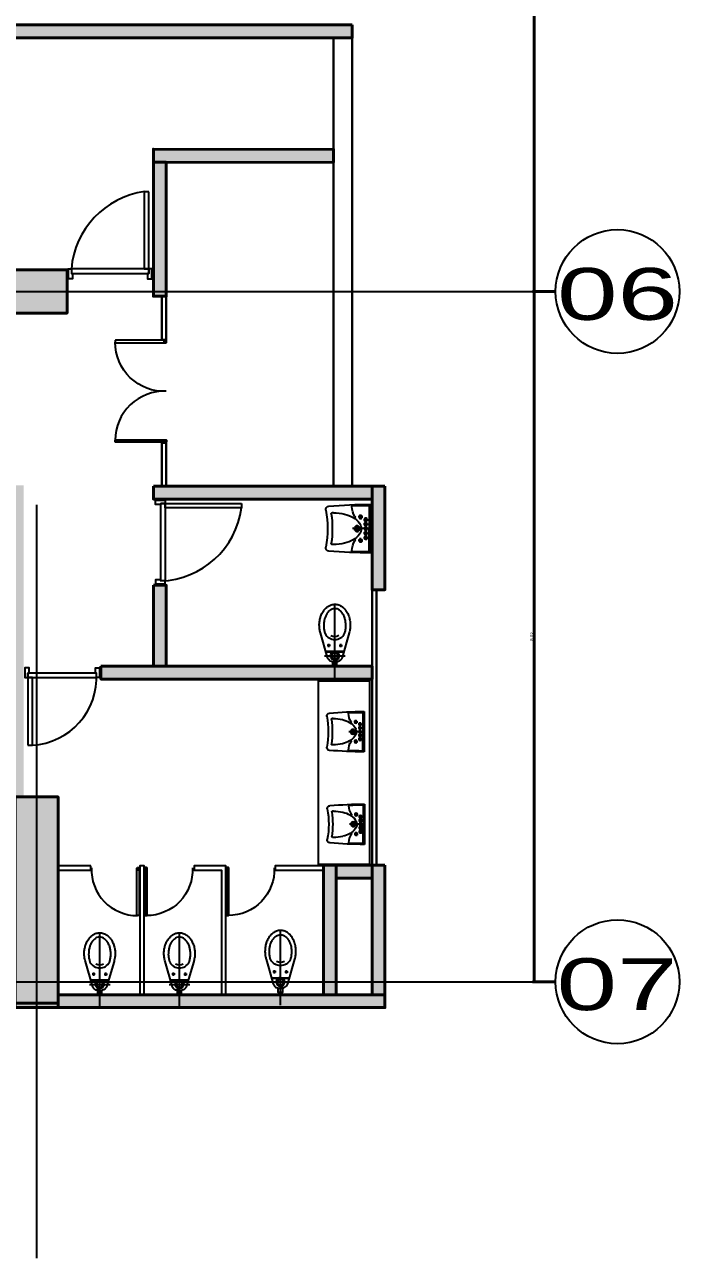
# Model space of a CAD drawing. Header units: millimetres. Extents: x -967 to 876, y -355 to 681.
# Drawn here: x 251.79 to 259.4, y -235.89 to -221.55 of the extents above; entities that cross this region are included whole.
import ezdxf

# ---------------------------------------------------------------- set-up
doc = ezdxf.new("R2010")
doc.units = ezdxf.units.MM
doc.linetypes.add('Center', pattern=[50.8, 31.75, -6.35, 6.35, -6.35])
doc.linetypes.add('HIDDEN', pattern=[9.525, 6.35, -3.175])
doc.layers.get('Defpoints').update_dxf_attribs({"color": 8})
for name, color, linetype in [('_ACHU3', 253, 'Continuous'), ('A_MUEBLES FIJOS', 252, 'Continuous'), ('AMOBLAMIENTO', 8, 'Continuous'), ('EJE-ESTRUCTURA', 8, 'Center'), ('F-2', 8, 'Continuous'), ('HACHTCOLUMNA', 250, 'Continuous'), ('JCA_HATCH 254', 252, 'Continuous'), ('JCA_TEXTO1', 2, 'Continuous'), ('JCA_TEXTO2', 3, 'Continuous'), ('MUEBLE', 8, 'Continuous')]:
    doc.layers.add(name, color=color, linetype=linetype)
doc.layers.add('DIM-25', color=8, linetype='Continuous', plot=False)
doc.layers.add('JCA_COTAS', color=8, linetype='Continuous', plot=False)
for name, color, linetype, lineweight in [('Estructura', 8, 'Continuous', 40), ('Muro', 9, 'Continuous', 40), ('Vidrio', 8, 'Continuous', 30)]:
    doc.layers.add(name, color=color, linetype=linetype, lineweight=lineweight)
doc.styles.add('ROMANS', font='arial.ttf')
doc.styles.add('style2', font='arial.ttf', dxfattribs={"width": 1.5})
doc.dimstyles.new('1-10', dxfattribs={"dimscale": 10, "dimtxt": 0.0037, "dimasz": 0.001, "dimexe": 0.0018, "dimexo": 0.0018, "dimgap": 0.0005, "dimtad": 1, "dimzin": 4, "dimdsep": 46, "dimtxsty": 'ROMANS', "dimblk": 'ARCHTICK', "dimcen": 0.003, "dimdle": 0.0015, "dimclrd": 1, "dimclre": 1, "dimclrt": 4, "dimadec": 0, "dimazin": 0, "dimtfac": 1, "dimtix": 1, "dimtmove": 2, "dimatfit": 3, "dimldrblk": 'flecha', "dimfxl": 1, "dimtolj": 1, "dimtzin": 4, "dimarcsym": 0})

# ---------------------------------------------------------------- blocks, each defined once
blk = doc.blocks.new('_ArchTick')
at = {"color": 0, "linetype": 'ByBlock', "const_width": 0.15}
blk.add_lwpolyline([(-0.5, -0.5), (0.5, 0.5)], dxfattribs=at)
blk = doc.blocks.new('*D26')
at = {"layer": 'Defpoints', "color": 0, "transparency": 16777216}
for p in [(1145.333, -5993.999), (1145.083, -6003.674), (1145.333, -6003.674)]:
    blk.add_point(p, dxfattribs=at)
at = {"layer": 'JCA_COTAS', "color": 1, "lineweight": -2, "transparency": 16777216}
for p, q in [((1145.315, -5993.999), (1145.065, -5993.999)), ((1145.083, -5993.984), (1145.083, -6003.689)), ((1145.315, -6003.674), (1145.065, -6003.674))]:
    blk.add_line(p, q, dxfattribs=at)
at = {"layer": 'JCA_COTAS', "color": 1, "lineweight": -2, "transparency": 16777216, "xscale": 0.01, "yscale": 0.01, "zscale": 0.01}
for p, rotation in [((1145.083, -5993.999), 90), ((1145.083, -6003.674), 270)]:
    blk.add_blockref('_ArchTick', p, dxfattribs=dict(at, rotation=rotation))
at = {"layer": 'JCA_COTAS', "color": 4, "transparency": 16777216, "insert": (1145.059, -5998.836), "char_height": 0.037, "attachment_point": 5, "rotation": 90, "style": 'ROMANS'}
blk.add_mtext('\\A1;9.68', dxfattribs=at)
blk = doc.blocks.new('flecha')
at = {"layer": '_ACHU3', "linetype": 'Continuous', "lineweight": 0}
h = blk.add_hatch(color=255, dxfattribs=at)
h.dxf.hatch_style = 1
h.paths.add_polyline_path([(0, 0), (2.4, 0.4), (2.4, 0), (4, 0), (4, 0), (2.4, 0), (2.4, -0.4)])
at = {"layer": '_ACHU3', "linetype": 'Continuous', "lineweight": 0, "flags": 128}
blk.add_lwpolyline([(0, 0), (2.4, 0.4), (2.4, 0), (2.4, 0), (4, 0), (4, 0), (2.4, 0), (2.4, -0.4), (0, 0)], dxfattribs=at)
blk = doc.blocks.new('*D27')
at = {"layer": 'Defpoints', "color": 0, "transparency": 16777216}
for p in [(1145.333, -6003.674), (1145.083, -6011.699), (1145.333, -6011.699)]:
    blk.add_point(p, dxfattribs=at)
at = {"layer": 'JCA_COTAS', "color": 1, "lineweight": -2, "transparency": 16777216}
for p, q in [((1145.315, -6003.674), (1145.065, -6003.674)), ((1145.083, -6003.659), (1145.083, -6011.714)), ((1145.315, -6011.699), (1145.065, -6011.699))]:
    blk.add_line(p, q, dxfattribs=at)
at = {"layer": 'JCA_COTAS', "color": 1, "lineweight": -2, "transparency": 16777216, "xscale": 0.01, "yscale": 0.01, "zscale": 0.01}
for p, rotation in [((1145.083, -6003.674), 90), ((1145.083, -6011.699), 270)]:
    blk.add_blockref('_ArchTick', p, dxfattribs=dict(at, rotation=rotation))
at = {"layer": 'JCA_COTAS', "color": 4, "transparency": 16777216, "insert": (1145.059, -6007.686), "char_height": 0.037, "attachment_point": 5, "rotation": 90, "style": 'ROMANS'}
blk.add_mtext('\\A1;8.02', dxfattribs=at)
blk = doc.blocks.new('PUERTA BAÑOS')
at = {"layer": 'AMOBLAMIENTO'}
for p, q in [((0, 0), (-0.005, 0)), ((0, -0.06), (0, 0)), ((-0.03, -0.005), (-0.03, -0.02)), ((-0.005, 0), (-0.025, 0)), ((-0.025, -0.025), (-0.005, -0.025)), ((-0.005, -0.025), (-0.005, 0)), ((-0.005, 0), (-0.005, -0.06)), ((-0.005, -0.06), (0, -0.06))]:
    blk.add_line(p, q, dxfattribs=at)
blk.add_lwpolyline([(-0.008, 0.002), (-0.008, -0.628, -0.414214), (-0.013, -0.633), (-0.033, -0.633, -0.414214), (-0.038, -0.628), (-0.038, -0.003, -0.414214), (-0.033, 0.002)], format="xyb", close=True, dxfattribs=at)
blk.add_circle((-0.022, -0.013), 0.0025, dxfattribs=at)
at = {"layer": 'AMOBLAMIENTO', "ltscale": 0.1}
blk.add_arc((-0.034, -0.026), 0.607, 177.5483, 270.1437, dxfattribs=at)
at = {"layer": 'AMOBLAMIENTO'}
for centre, start, end in [((-0.025, -0.005), 90, 180), ((-0.025, -0.02), 180, 270)]:
    blk.add_arc(centre, 0.005, start, end, dxfattribs=at)
blk = doc.blocks.new('INODORO')
at = {"layer": 'AMOBLAMIENTO', "extrusion": (-1.55665e-06, -4.47371e-06, 1)}
for p, q in [((0.103, 0.17, 13.502), (-0.103, 0.17, 13.502)), ((-0.024, 0.164, 13.502), (-0.101, 0.164, 13.502)), ((-0.051, 0.24, 13.502), (-0.089, 0.24, 13.502)), ((-0.07, 0.221, 13.502), (-0.07, 0.259, 13.502)), ((0.101, 0.164, 13.502), (0.024, 0.164, 13.502)), ((0.051, 0.24, 13.502), (0.089, 0.24, 13.502)), ((0.07, 0.221, 13.502), (0.07, 0.259, 13.502))]:
    blk.add_line(p, q, dxfattribs=at)
at = {"layer": 'AMOBLAMIENTO', "extrusion": (-1.55665e-06, -4.47371e-06, 1), "elevation": 13.502, "flags": 128}
for points in [[(0.167, 0.387), (0.084, 0.101, -0.016701), (0.083, 0.097, -0.022806), (0.08, 0.091, -0.021821), (0.078, 0.086, -0.034751), (0.072, 0.078, -0.036571), (0.065, 0.07, -0.043988), (0.056, 0.062, -0.052185), (0.043, 0.055, -0.082496), (0.021, 0.05, -0.014668), (0.017, 0.05), (-0.017, 0.05, -0.083909), (-0.04, 0.054, -0.098699), (-0.063, 0.068, -0.082496), (-0.078, 0.086, -0.052185), (-0.083, 0.099, -0.009147), (-0.084, 0.101), (-0.167, 0.387, -0.038438), (-0.177, 0.436, -0.03221), (-0.18, 0.478, -0.004356), (-0.18, 0.484, -0.034754), (-0.176, 0.528, -0.021818), (-0.17, 0.556, -0.013779), (-0.166, 0.573, -0.009024), (-0.163, 0.582, -0.022804), (-0.154, 0.603, -0.021821), (-0.144, 0.623, -0.031515), (-0.127, 0.649, -0.003233), (-0.126, 0.651, -0.036571), (-0.107, 0.672, -0.043988), (-0.081, 0.694, -0.02205), (-0.066, 0.703, -0.030103), (-0.051, 0.71, -0.082496), (-0.008, 0.72, -0.014666), (0, 0.72, -0.083908), (0.045, 0.712, -0.043384), (0.066, 0.703, -0.055079), (0.101, 0.678, -0.050815), (0.127, 0.649, -0.03155), (0.144, 0.623, -0.052186), (0.165, 0.575, -0.001468), (0.166, 0.573, -0.042516), (0.177, 0.52, -0.03221), (0.18, 0.478, -0.004357), (0.18, 0.472, -0.034752), (0.176, 0.427, -0.02182), (0.17, 0.4, -0.009707), (0.167, 0.387)], [(0, 0.67, 0.014666), (-0.005, 0.67, 0.082496), (-0.032, 0.664, 0.044795), (-0.046, 0.657, 0.007375), (-0.05, 0.654, 0.043988), (-0.07, 0.638, 0.036571), (-0.084, 0.621, 0.018877), (-0.091, 0.612, 0.015864), (-0.098, 0.601, 0.021821), (-0.106, 0.584, 0.022804), (-0.114, 0.566, 0.01791), (-0.118, 0.551, 0.004894), (-0.12, 0.545, 0.021818), (-0.125, 0.52, 0.034754), (-0.128, 0.478, 0.004356), (-0.129, 0.472, 0.03221), (-0.126, 0.434, 0.03362), (-0.118, 0.394, 0.010353), (-0.116, 0.385, 0.008488), (-0.113, 0.378)], [(0.113, 0.378, 0.000935), (0.114, 0.379, 0.017908), (0.118, 0.394, 0.004894), (0.12, 0.399, 0.02182), (0.125, 0.425, 0.034752), (0.129, 0.467, 0.004357), (0.129, 0.472, 0.03221), (0.126, 0.511, 0.033619), (0.118, 0.551, 0.010353), (0.116, 0.56, 0.052186), (0.098, 0.601, 0.015899), (0.091, 0.612, 0.066511), (0.065, 0.642, 0.040373), (0.046, 0.657, 0.058094), (0.028, 0.665, 0.083908), (0, 0.67)]]:
    blk.add_lwpolyline(points, format="xyb", dxfattribs=at)
at = {"layer": 'AMOBLAMIENTO', "linetype": 'HIDDEN', "ltscale": 0.25, "extrusion": (-1.55665e-06, -4.47371e-06, 1), "elevation": 13.502}
for points in [[(0, -0.15), (0, 0.72)], [(-0.12, 0.12), (0.12, 0.12)]]:
    blk.add_lwpolyline(points, dxfattribs=at)
at = {"layer": 'AMOBLAMIENTO', "extrusion": (-1.55665e-06, -4.47371e-06, 1), "elevation": 13.502}
blk.add_lwpolyline([(0.025, 0.05), (-0.025, 0.05), (-0.025, 0), (0.025, 0)], close=True, dxfattribs=at)
at = {"layer": 'AMOBLAMIENTO', "extrusion": (-1.55665e-06, -4.47371e-06, 1)}
for major_axis, start_param, end_param in [((0.121, -0.042), 3.962815, 6.131668), ((0.0863, -0.03), 4.528683, 5.5658)]:
    blk.add_ellipse((0, 0.438, 13.502), major_axis=major_axis, ratio=1, start_param=start_param, end_param=end_param, dxfattribs=at)
for centre, major_axis in [((-0.07, 0.24, 13.502), (0.00567, -0.00197)), ((0, 0.12, 13.502), (0.0472, -0.0164)), ((0, 0.12, 13.502), (0.0425, -0.0148)), ((0, 0.12, 13.502), (0.0331, -0.0115)), ((0.07, 0.24, 13.502), (0.00567, -0.00197))]:
    blk.add_ellipse(centre, major_axis=major_axis, ratio=1, dxfattribs=at)
blk = doc.blocks.new('lav discapacitados')
for p, q in [((0.135, 0.125), (0.135, 0.14)), ((0.503, 0.125), (0.503, 0.14)), ((0.319, -0.317), (0.319, -0.096)), ((0.319, -0.15), (0.319, -0.122)), ((0.183, -0.19), (0.154, -0.19)), ((0.183, -0.19), (0.183, -0.162)), ((0.183, -0.19), (0.183, -0.218)), ((0.183, -0.19), (0.211, -0.19)), ((0.215, -0.251), (0.187, -0.251)), ((0.215, -0.251), (0.215, -0.223)), ((0.215, -0.251), (0.243, -0.251)), ((0.215, -0.251), (0.215, -0.28)), ((0.267, -0.251), (0.239, -0.251)), ((0.267, -0.251), (0.267, -0.223)), ((0.267, -0.251), (0.295, -0.251)), ((0.267, -0.251), (0.267, -0.28)), ((0.319, -0.15), (0.276, -0.15)), ((0.319, -0.251), (0.291, -0.251)), ((0.319, -0.15), (0.362, -0.15)), ((0.319, -0.15), (0.319, -0.178)), ((0.319, -0.251), (0.319, -0.223)), ((0.319, -0.251), (0.348, -0.251)), ((0.319, -0.251), (0.319, -0.28)), ((0.371, -0.251), (0.343, -0.251)), ((0.371, -0.251), (0.371, -0.223)), ((0.371, -0.251), (0.4, -0.251)), ((0.371, -0.251), (0.371, -0.28)), ((0.424, -0.251), (0.395, -0.251)), ((0.424, -0.251), (0.424, -0.223)), ((0.424, -0.251), (0.452, -0.251)), ((0.424, -0.251), (0.424, -0.28)), ((0.456, -0.19), (0.427, -0.19)), ((0.456, -0.19), (0.456, -0.162)), ((0.456, -0.19), (0.484, -0.19)), ((0.456, -0.19), (0.456, -0.218)), ((0.038, -0.307), (0.601, -0.307)), ((0.058, -0.289), (0.319, -0.289)), ((0.58, -0.289), (0.319, -0.289))]:
    blk.add_line(p, q)
blk.add_lwpolyline([(0.135, 0.125, 0.057771), (0.15, -0.005, 0.071436), (0.189, -0.104, 0.106424), (0.255, -0.178, 0.158971), (0.319, -0.199, 0.158971)], format="xyb")
for centre, radius in [((0.319, -0.15), 0.0325), ((0.319, -0.15), 0.023), ((0.319, -0.251), 0.0174)]:
    blk.add_circle(centre, radius)
at = {"linetype": 'Continuous'}
for centre in [(0.183, -0.19), (0.215, -0.251), (0.267, -0.251), (0.371, -0.251), (0.424, -0.251), (0.456, -0.19)]:
    blk.add_circle(centre, 0.0174, dxfattribs=at)
for centre, radius, start, end in [((5.796, -0.307), 5.759, 175.151, 180), ((0.097, 0.176), 0.0385, 79.4854, 175.151), ((0.319, 1.375), 1.181, 259.4854, 280.5146), ((0.145, 0.14), 0.0102, 81.9935, 180), ((0.319, 1.375), 1.237, 261.9935, 278.0065), ((0.493, 0.14), 0.0102, 0, 98.0065), ((0.542, 0.176), 0.0385, 4.849, 100.5146), ((-5.158, -0.307), 5.759, 0, 4.849), ((-0.066, 0.125), 0.57, 346.7746, 0), ((5.796, -0.307), 5.748, 177.9207, 179.7162), ((0.062, -0.099), 0.0102, 88.9603, 177.9207), ((0.058, -0.307), 0.218, 56.4295, 88.9603), ((0.185, -0.117), 0.0102, 236.4295, 31.5913), ((0.244, 0.012), 0.236, 306.1312, 330.4303), ((0.454, -0.117), 0.0102, 148.4087, 303.5705), ((0.124, 0.08), 0.374, 330.4303, 346.7746), ((0.58, -0.307), 0.218, 91.0397, 123.5705), ((0.576, -0.099), 0.0102, 2.0793, 91.0397), ((-5.158, -0.307), 5.748, 0.2838, 2.0793), ((0.058, -0.279), 0.0102, 179.7162, 270), ((0.319, -0.091), 0.109, 270, 306.1312), ((0.58, -0.279), 0.0102, 270, 0.2838)]:
    blk.add_arc(centre, radius, start, end)
blk = doc.blocks.new('Est etapa 3 torre')
at = {"layer": 'HACHTCOLUMNA'}
h = blk.add_hatch(color=256, dxfattribs=at)
h.paths.add_polyline_path([(1123.55, -5959.124), (1123.05, -5959.124), (1123.05, -5957.624), (1123.55, -5957.624)])
h.paths.add_polyline_path([(1116.05, -5959.124), (1115.55, -5959.124), (1115.55, -5957.624), (1116.05, -5957.624)])
h.paths.add_polyline_path([(1139.548, -5959.124), (1139.048, -5959.124), (1139.048, -5957.624), (1139.548, -5957.624)])
h.paths.add_polyline_path([(1132.05, -5959.124), (1131.55, -5959.124), (1131.55, -5957.624), (1132.05, -5957.624)])
h.paths.add_polyline_path([(1140.048, -5967.649), (1140.048, -5968.149), (1138.548, -5968.149), (1138.548, -5967.649)])
h.paths.add_polyline_path([(1124.05, -5967.649), (1124.05, -5968.149), (1122.55, -5968.149), (1122.55, -5967.649)])
h.paths.add_polyline_path([(1131.05, -5967.649), (1131.05, -5968.149), (1132.55, -5968.149), (1132.55, -5967.649)])
h.paths.add_polyline_path([(1115.05, -5967.649), (1115.05, -5968.149), (1116.55, -5968.149), (1116.55, -5967.649)])
h.paths.add_polyline_path([(1140.048, -5975.649), (1140.048, -5976.149), (1138.548, -5976.149), (1138.548, -5975.649)])
h.paths.add_polyline_path([(1124.05, -5975.649), (1124.05, -5976.149), (1122.55, -5976.149), (1122.55, -5975.649)])
h.paths.add_polyline_path([(1131.05, -5975.649), (1131.05, -5976.149), (1132.55, -5976.149), (1132.55, -5975.649)])
h.paths.add_polyline_path([(1115.05, -5975.649), (1115.05, -5976.149), (1116.55, -5976.149), (1116.55, -5975.649)])
h.paths.add_polyline_path([(1140.048, -5985.749), (1140.048, -5986.249), (1138.548, -5986.249), (1138.548, -5985.749)])
h.paths.add_polyline_path([(1124.05, -5985.749), (1124.05, -5986.249), (1122.55, -5986.249), (1122.55, -5985.749)])
h.paths.add_polyline_path([(1131.05, -5985.749), (1131.05, -5986.249), (1132.55, -5986.249), (1132.55, -5985.749)])
h.paths.add_polyline_path([(1115.05, -5985.749), (1115.05, -5986.249), (1116.55, -5986.249), (1116.55, -5985.749)])
h.paths.add_polyline_path([(1140.048, -5993.749), (1140.048, -5994.249), (1138.548, -5994.249), (1138.548, -5993.749)])
h.paths.add_polyline_path([(1124.05, -5993.749), (1124.05, -5994.249), (1122.55, -5994.249), (1122.55, -5993.749)])
h.paths.add_polyline_path([(1131.05, -5993.749), (1131.05, -5994.249), (1132.55, -5994.249), (1132.55, -5993.749)])
h.paths.add_polyline_path([(1115.05, -5993.749), (1115.05, -5994.249), (1116.55, -5994.249), (1116.55, -5993.749)])
h.paths.add_polyline_path([(1132.05, -6003.426), (1131.55, -6003.426), (1131.55, -6004.922), (1132.05, -6004.922)])
h.paths.add_polyline_path([(1138.153, -6003.424), (1139.653, -6003.424), (1139.653, -6003.924), (1138.153, -6003.924)])
h.paths.add_polyline_path([(1116.05, -6004.924), (1116.05, -6003.424), (1115.55, -6003.424), (1115.55, -6004.924)])
h.paths.add_polyline_path([(1123.55, -6004.924), (1123.55, -6003.424), (1123.05, -6003.424), (1123.05, -6004.924)])
h.paths.add_polyline_path([(1139.048, -6011.949), (1139.048, -6009.549), (1139.548, -6009.549), (1139.548, -6011.949)])
h.paths.add_polyline_path([(1131.55, -6009.549), (1131.55, -6011.949), (1132.05, -6011.949), (1132.05, -6009.549)])
h.paths.add_polyline_path([(1123.05, -6009.549), (1123.05, -6011.949), (1123.55, -6011.949), (1123.55, -6009.549)])
h.paths.add_polyline_path([(1116.05, -6009.549), (1116.05, -6011.949), (1115.55, -6011.949), (1115.55, -6009.549)])
at = {"layer": 'EJE-ESTRUCTURA'}
for p, q in [((1139.298, -5955.354), (1139.298, -6014.914)), ((1139.298, -5955.354), (1139.298, -6014.914)), ((1113.67, -6003.674), (1145.333, -6003.674)), ((1113.531, -6011.699), (1145.333, -6011.699))]:
    blk.add_line(p, q, dxfattribs=at)
at = {"layer": 'Estructura'}
for points in [[(1138.153, -6003.424), (1139.653, -6003.424), (1139.653, -6003.924), (1138.153, -6003.924)], [(1139.048, -6011.949), (1139.048, -6009.549), (1139.548, -6009.549), (1139.548, -6011.949)]]:
    blk.add_lwpolyline(points, close=True, dxfattribs=at)
at = {"layer": 'JCA_TEXTO1', "linetype": 'Continuous'}
for centre in [(1146.053, -6003.674), (1146.053, -6011.699)]:
    blk.add_circle(centre, 0.72, dxfattribs=at)
at = {"layer": 'JCA_TEXTO2', "style": 'style2', "width": 1.5}
for s, p in [('06', (1145.351, -6004.004)), ('07', (1145.345, -6012.029))]:
    blk.add_text(s, height=0.6031, rotation=0.0293, dxfattribs=at).set_placement(p)
at = {"layer": 'JCA_COTAS'}
for base, p1, p2, picture, middle in [((1145.08334, -6003.67384), (1145.33317, -5993.99883), (1145.33317, -6003.67384), '*D26', (1145.05945, -5998.83634)), ((1145.083339, -6011.698837), (1145.333175, -6003.673839), (1145.333175, -6011.698837), '*D27', (1145.059447, -6007.686338))]:
    dim = blk.add_linear_dim(base=base, p1=p1, p2=p2, angle=90, dimstyle='1-10', dxfattribs=at)
    dim.commit()
    dim.dimension.update_dxf_attribs({"geometry": picture, "text_midpoint": middle})
blk = doc.blocks.new('A$C9ce45cf1')
at = {"layer": 'JCA_HATCH 254'}
h = blk.add_hatch(color=256, dxfattribs=at)
h.paths.add_polyline_path([(48.295, 15.34), (48.295, 15.19), (48.643, 15.19), (48.643, 15.34)])
h.paths.add_polyline_path([(48.643, 15.34), (48.793, 15.34), (48.793, 13.989), (48.643, 13.989)])
h.paths.add_polyline_path([(51.355, 13.839), (51.355, 13.989), (48.295, 13.989), (48.295, 13.839)])
h.paths.add_polyline_path([(47.945, 9.215), (47.945, 13.84), (47.795, 13.84), (47.795, 9.58), (47.795, 9.215)])
h.paths.add_polyline_path([(51.355, 10.664), (51.205, 10.664), (51.205, 13.839), (51.355, 13.839)])
h.paths.add_polyline_path([(49.954, 10.814), (49.955, 9.125), (50.305, 9.125), (50.305, 9.275), (50.106, 9.275), (50.104, 10.814)])
h.paths.add_polyline_path([(51.355, 9.275), (51.205, 9.275), (51.205, 8.625), (51.355, 8.625)])
h.paths.add_polyline_path([(51.205, 9.125), (51.205, 9.125), (51.205, 9.275), (51.205, 9.275)], flags=16)
h.paths.add_polyline_path([(47.795, 6.78), (51.355, 6.78), (51.355, 6.93), (48.295, 6.93), (48.295, 6.815), (47.795, 6.815)])
h.paths.add_polyline_path([(51.205, 7.425), (51.205, 6.93), (51.355, 6.93), (51.355, 7.425)])
h.paths.add_polyline_path([(54.67, 9.275), (54.67, 9.125), (54.104, 9.125), (54.104, 6.76), (53.954, 6.76), (53.954, 9.275)])
h.paths.add_polyline_path([(57.223, 9.275), (57.223, 9.125), (56.795, 9.125), (56.795, 9.215), (56.295, 9.215), (56.295, 9.125), (55.87, 9.125), (55.87, 9.275)])
h.paths.add_polyline_path([(54.104, 6.76), (61.147, 6.76), (61.147, 6.913), (54.104, 6.913)])
h.paths.add_polyline_path([(59.422, 9.275), (59.422, 9.125), (58.423, 9.125), (58.423, 9.275)])
h.paths.add_polyline_path([(58.847, 6.913), (58.997, 6.913), (58.997, 9.125), (58.847, 9.125), (58.847, 9.127), (58.847, 6.913), (58.847, 6.913)])
h.paths.add_polyline_path([(60.622, 9.275), (60.622, 9.125), (61.147, 9.125), (61.147, 6.76), (61.297, 6.76), (61.297, 9.275)])
h.paths.add_polyline_path([(64.293, 6.915), (68.094, 6.915), (68.094, 6.765), (64.293, 6.765)])
h.paths.add_polyline_path([(63.743, 6.765), (63.743, 9.215), (63.793, 9.215), (63.793, 6.815), (64.293, 6.815), (64.293, 6.765)])
h.paths.add_polyline_path([(67.528, 8.419), (67.528, 6.915), (67.378, 6.915), (67.378, 8.419)])
h.paths.add_polyline_path([(67.528, 8.419), (67.944, 8.419), (67.944, 8.269), (67.528, 8.269)])
h.paths.add_polyline_path([(68.094, 8.419), (68.094, 6.915), (67.944, 6.915), (67.944, 8.419)])
h.paths.add_polyline_path([(64.792, 10.734), (67.944, 10.735), (67.944, 10.584), (64.792, 10.584)])
h.paths.add_polyline_path([(65.401, 11.674), (65.401, 10.735), (65.551, 10.735), (65.551, 11.674)])
h.paths.add_polyline_path([(63.741, 12.837), (63.743, 9.215), (63.893, 9.215), (63.891, 12.837)])
h.paths.add_polyline_path([(63.892, 10.734), (63.892, 10.734), (63.892, 10.584), (63.892, 10.584)], flags=17)
h.paths.add_polyline_path([(65.401, 12.827), (67.944, 12.827), (67.944, 12.677), (65.401, 12.677)])
h.paths.add_polyline_path([(68.094, 12.827), (68.094, 11.623), (67.944, 11.623), (67.944, 12.827)])
h.paths.add_polyline_path([(65.401, 16.593), (65.401, 15.034), (65.551, 15.034), (65.551, 16.593)])
h.paths.add_polyline_path([(67.496, 16.591), (65.401, 16.595), (65.401, 16.745), (67.497, 16.741)])
h.paths.add_polyline_path([(67.714, 18.19), (59.246, 18.189), (59.246, 18.039), (67.714, 18.04)])
h.paths.add_polyline_path([(59.246, 15.339), (59.246, 18.039), (59.396, 18.039), (59.396, 15.339)])
at = {"layer": 'AMOBLAMIENTO'}
for points in [[(67.918, 8.434), (67.918, 10.559), (67.318, 10.559), (67.318, 8.434)], [(64.675, 8.413), (64.293, 8.412), (64.293, 8.362), (64.293, 8.362), (64.293, 8.362), (64.675, 8.363)], [(65.295, 6.915), (65.294, 8.413), (65.244, 8.413), (65.244, 8.363), (65.244, 8.363), (65.245, 6.915)], [(66.245, 6.915), (66.244, 8.414), (65.876, 8.414), (65.876, 8.364), (66.194, 8.364), (66.195, 6.915)], [(67.378, 8.414), (66.818, 8.413), (66.818, 8.362), (67.21, 8.362), (67.21, 8.362), (67.378, 8.363)]]:
    blk.add_lwpolyline(points, close=True, dxfattribs=at)
at = {"layer": 'DIM-25'}
for centre, radius, start, end in [((65.432, 15.273), 0.987, 97.8945, 175.4314), ((65.452, 12.708), 0.984, 272.1171, 352.2523), ((63.946, 10.61), 0.796, 273.3863, 3.132)]:
    blk.add_arc(centre, radius, start, end, dxfattribs=at)
at = {"layer": 'F-2'}
for points in [[(64.461, 15.301), (64.461, 15.239), (64.41, 15.239), (64.41, 15.352), (64.448, 15.352), (64.448, 15.301), (64.461, 15.301)], [(65.334, 15.301), (65.334, 15.239), (65.385, 15.239), (65.385, 15.352), (65.347, 15.352), (65.347, 15.301), (65.334, 15.301)], [(64.397, 15.339), (64.41, 15.339), (64.41, 15.252), (64.397, 15.252)], [(65.397, 15.339), (65.385, 15.339), (65.385, 15.252), (65.397, 15.252)], [(65.488, 12.613), (65.426, 12.613), (65.426, 12.664), (65.539, 12.664), (65.539, 12.626), (65.488, 12.626), (65.488, 12.613)], [(65.526, 12.677), (65.526, 12.664), (65.439, 12.664), (65.439, 12.677)], [(65.488, 11.738), (65.426, 11.738), (65.426, 11.687), (65.539, 11.687), (65.539, 11.725), (65.488, 11.725), (65.488, 11.738)], [(65.526, 11.674), (65.526, 11.687), (65.439, 11.687), (65.439, 11.674)], [(63.955, 10.654), (63.955, 10.716), (63.905, 10.716), (63.905, 10.603), (63.943, 10.603), (63.943, 10.654), (63.955, 10.654)], [(64.729, 10.654), (64.729, 10.716), (64.779, 10.716), (64.779, 10.603), (64.741, 10.603), (64.741, 10.654), (64.729, 10.654)], [(64.792, 10.616), (64.779, 10.616), (64.779, 10.703), (64.792, 10.703)]]:
    blk.add_lwpolyline(points, dxfattribs=at)
for points in [[(65.347, 15.301), (65.347, 15.352), (64.448, 15.352), (64.448, 15.301)], [(65.488, 12.626), (65.539, 12.626), (65.539, 11.725), (65.488, 11.725)], [(63.943, 10.654), (63.943, 10.603), (64.741, 10.603), (64.741, 10.654)]]:
    blk.add_lwpolyline(points, close=True, dxfattribs=at)
at = {"layer": 'MUEBLE', "linetype": 'HIDDEN'}
for points in [[(65.296, 15.352), (65.347, 15.352), (65.347, 16.25), (65.296, 16.25)], [(65.539, 12.575), (65.539, 12.626), (66.426, 12.626), (66.426, 12.575)], [(63.994, 10.603), (63.943, 10.603), (63.943, 9.816), (63.994, 9.816)]]:
    blk.add_lwpolyline(points, close=True, dxfattribs=at)
at = {"layer": 'Muro'}
for points in [[(67.714, 18.19), (59.246, 18.189), (59.246, 18.039), (67.714, 18.04)], [(67.496, 16.591), (65.401, 16.595), (65.401, 16.745), (67.497, 16.741)], [(65.401, 16.593), (65.401, 15.034), (65.551, 15.034), (65.551, 16.593)], [(65.401, 12.827), (67.944, 12.827), (67.944, 12.677), (65.401, 12.677)], [(68.094, 12.827), (68.094, 11.623), (67.944, 11.623), (67.944, 12.827)], [(65.401, 11.674), (65.401, 10.735), (65.551, 10.735), (65.551, 11.674)], [(64.792, 10.734), (67.944, 10.735), (67.944, 10.584), (64.792, 10.584)], [(67.528, 8.419), (67.528, 6.915), (67.378, 6.915), (67.378, 8.419)], [(67.528, 8.419), (67.944, 8.419), (67.944, 8.269), (67.528, 8.269)], [(68.094, 8.419), (68.094, 6.915), (67.944, 6.915), (67.944, 8.419)], [(64.293, 6.915), (68.094, 6.915), (68.094, 6.765), (64.293, 6.765)], [(63.793, 6.765), (63.793, 6.815), (64.293, 6.815), (64.293, 6.765)]]:
    blk.add_lwpolyline(points, close=True, dxfattribs=at)
at = {"layer": 'Vidrio'}
for points in [[(67.497, 12.827), (67.714, 12.827), (67.714, 18.04), (67.497, 18.04)], [(65.551, 15.034), (65.501, 15.034), (65.501, 14.53), (65.551, 14.53)], [(65.551, 12.827), (65.501, 12.827), (65.501, 13.33), (65.551, 13.33)], [(67.944, 8.419), (67.994, 8.419), (67.994, 11.623), (67.944, 11.623)]]:
    blk.add_lwpolyline(points, close=True, dxfattribs=at)
at = {"layer": 'A_MUEBLES FIJOS'}
blk.add_blockref('INODORO', (67.511, 10.734, -13.502), dxfattribs=at)
at = {"layer": 'AMOBLAMIENTO', "linetype": 'HIDDEN', "ltscale": 0.0003}
for p, xscale, yscale, zscale, rotation in [((65.551, 14.53), -0.9370246659485616, 0.9370246659485616, 0.9370246659485616, 269.9996933002926), ((65.551, 13.33), 0.9370246659485616, 0.9370246659485616, 0.9370246659485616, 270.0003066997074), ((65.244, 8.39), 0.8784798838123716, 0.8784798838123716, 0.8784798838123716, 0.0003066997075476458), ((65.294, 8.39), -0.8784798838123716, 0.8784798838123716, 0.8784798838123716, 359.9996933002926), ((66.244, 8.391), -0.8784798838123716, 0.8784798838123716, 0.8784798838123716, 359.9996933002926)]:
    blk.add_blockref('PUERTA BAÑOS', p, dxfattribs=dict(at, xscale=xscale, yscale=yscale, zscale=zscale, rotation=rotation))
at = {"layer": 'AMOBLAMIENTO', "xscale": -1, "rotation": 89.99999862940636}
blk.add_blockref('lav discapacitados', (67.62, 12.652), dxfattribs=at)
at = {"layer": 'AMOBLAMIENTO', "xscale": -0.8295741607167509, "yscale": 0.8295741607167509, "zscale": 0.8295741607167509, "rotation": 89.99999862940636}
for p in [(67.596, 10.237), (67.601, 9.161)]:
    blk.add_blockref('lav discapacitados', p, dxfattribs=at)
at = {"layer": 'AMOBLAMIENTO', "extrusion": (0, 0, -1), "xscale": -1, "zscale": -1, "rotation": 359.9999836375246}
for p in [(-64.777, 6.915, 13.502), (-65.704, 6.915, 13.502)]:
    blk.add_blockref('INODORO', p, dxfattribs=at)
at = {"layer": 'AMOBLAMIENTO', "extrusion": (0, 0, -1), "zscale": -1, "rotation": 1.636247562310831e-05}
blk.add_blockref('INODORO', (-66.879, 6.942, 13.502), dxfattribs=at)
at = {"layer": 'Muro'}
blk.add_blockref('Est etapa 3 torre', (-1075.255, 6018.764), dxfattribs=at)

msp = doc.modelspace()

# ---------------------------------------------------------------- block references
msp.add_blockref('A$C9ce45cf1', (187.884, -239.742))

doc.saveas('drawing.dxf')
